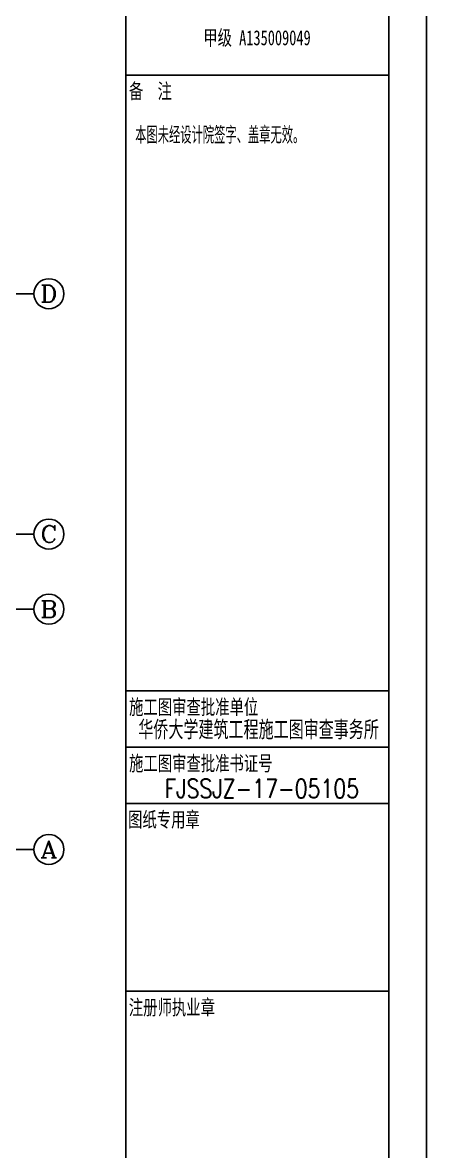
# Model space of a CAD drawing. Extents: x -472319 to -112444, y -516749 to -5704.
# Drawn here: x -238641 to -227895, y -70572 to -40509 of the extents above; entities that cross this region are included whole.
import ezdxf
from ezdxf.enums import TextEntityAlignment as Align

# ---------------------------------------------------------------- set-up
doc = ezdxf.new("R2010")
doc.units = 0
doc.header["$LTSCALE"] = 100
doc.header["$MEASUREMENT"] = 0
for name, color, linetype in [('AXIS', 3, 'Continuous'), ('AXIS_TEXT', 7, 'Continuous'), ('FRAME', 3, 'Continuous'), ('PUB_TEXT', 7, 'Continuous'), ('填充', 8, 'Continuous')]:
    doc.layers.add(name, color=color, linetype=linetype)
doc.styles.add('_HZTXT', font='txt.shx', dxfattribs={"width": 0.35, "bigfont": 'hztxt.shx'})
doc.styles.add('_TCH_AXIS', font='COMPLEX', dxfattribs={"bigfont": 'GBCBIG'})
doc.styles.add('COMPLEX', font='COMPLEX')
doc.styles.add('FRAME', font='simhei.ttf', dxfattribs={"width": 0.7})

# ---------------------------------------------------------------- blocks, each defined once
blk = doc.blocks.new('_AXISO')
blk.add_circle((0, 0), 0.5)
at = {"layer": 'AXIS_TEXT', "style": 'COMPLEX', "width": 1.041667}
blk.add_attdef('A', text='', height=0.56, dxfattribs=at).set_placement((-0.25, -0.28), (0.25, -0.28), align=Align.FIT)
blk = doc.blocks.new('A$C20674F94')
at = {"layer": 'FRAME'}
for p, q in [((84100, 0), (84100, 59400)), ((76100, 58400), (76100, 1000)), ((83100, 1000), (83100, 58400)), ((76100, 48400), (83100, 48400)), ((83100, 32000), (76100, 32000)), ((83100, 30500), (76100, 30500)), ((83100, 29000), (76100, 29000)), ((83100, 24000), (76100, 24000))]:
    blk.add_line(p, q, dxfattribs=at)
at = {"layer": 'FRAME', "const_width": 50}
for points in [[(2500, 58400), (83100, 58400), (83100, 1000), (2500, 1000), (2500, 58400)], [(76100, 58400), (76100, 1000)]]:
    blk.add_lwpolyline(points, dxfattribs=at)
at = {"layer": 'FRAME', "style": 'FRAME'}
for s, width, p in [('甲级 A135009049', 0.7, (78162, 49193)), ('备  注', 0.7, (76184, 47774)), ('本图未经设计院签字、盖章无效。', 0.55, (76350, 46615)), ('施工图审查批准单位', 0.7, (76187, 31371)), ('施工图审查批准书证号', 0.7, (76187, 29871)), ('图纸专用章', 0.7, (76161, 28374)), ('注册师执业章', 0.7, (76180, 23374))]:
    blk.add_text(s, height=400, dxfattribs=dict(at, width=width)).set_placement(p)
at = {"layer": 'PUB_TEXT', "style": '_HZTXT', "width": 0.8}
for s, p in [('华侨大学建筑工程施工图审查事务所', (76434, 30710)), ('FJSSJZ-17-05105', (77133, 29149))]:
    blk.add_text(s, height=500, dxfattribs=at).set_placement(p)

msp = doc.modelspace()

# ---------------------------------------------------------------- linework, layer by layer
at = {"layer": 'AXIS'}
for p, q in [((-241075.018, -47730.89), (-238341.018, -47730.89)), ((-241075.018, -54130.89), (-238341.018, -54130.89)), ((-241075.018, -56130.89), (-238341.018, -56130.89)), ((-241075.018, -62530.89), (-238341.018, -62530.89))]:
    msp.add_line(p, q, dxfattribs=at)

# ---------------------------------------------------------------- block references
ref = msp.add_blockref('_AXISO', (-237941.018, -47730.89), dxfattribs=dict(at, xscale=800, yscale=800, zscale=800))
ref.add_attrib('A', 'D', dxfattribs={"layer": 'AXIS_TEXT', "height": 452.548, "style": '_TCH_AXIS', "width": 1.235294}).set_placement((-238167.292, -47957.165), (-237714.744, -47957.165), align=Align.FIT)
ref = msp.add_blockref('_AXISO', (-237941.018, -54130.89), dxfattribs=dict(at, xscale=800, yscale=800, zscale=800))
ref.add_attrib('A', 'C', dxfattribs={"layer": 'AXIS_TEXT', "height": 452.548, "style": '_TCH_AXIS', "width": 1.4}).set_placement((-238167.292, -54357.165), (-237714.744, -54357.165), align=Align.FIT)
ref = msp.add_blockref('_AXISO', (-237941.018, -56130.89), dxfattribs=dict(at, xscale=800, yscale=800, zscale=800))
ref.add_attrib('A', 'B', dxfattribs={"layer": 'AXIS_TEXT', "height": 452.548, "style": '_TCH_AXIS', "width": 1.235294}).set_placement((-238167.292, -56357.165), (-237714.744, -56357.165), align=Align.FIT)
ref = msp.add_blockref('_AXISO', (-237941.018, -62530.89), dxfattribs=dict(at, xscale=800, yscale=800, zscale=800))
ref.add_attrib('A', 'A', dxfattribs={"layer": 'AXIS_TEXT', "height": 452.548, "style": '_TCH_AXIS', "width": 1.166667}).set_placement((-238167.292, -62757.165), (-237714.744, -62757.165), align=Align.FIT)
at = {"layer": '填充'}
msp.add_blockref('A$C20674F94', (-311995, -90306.5), dxfattribs=at)

doc.saveas('drawing.dxf')
